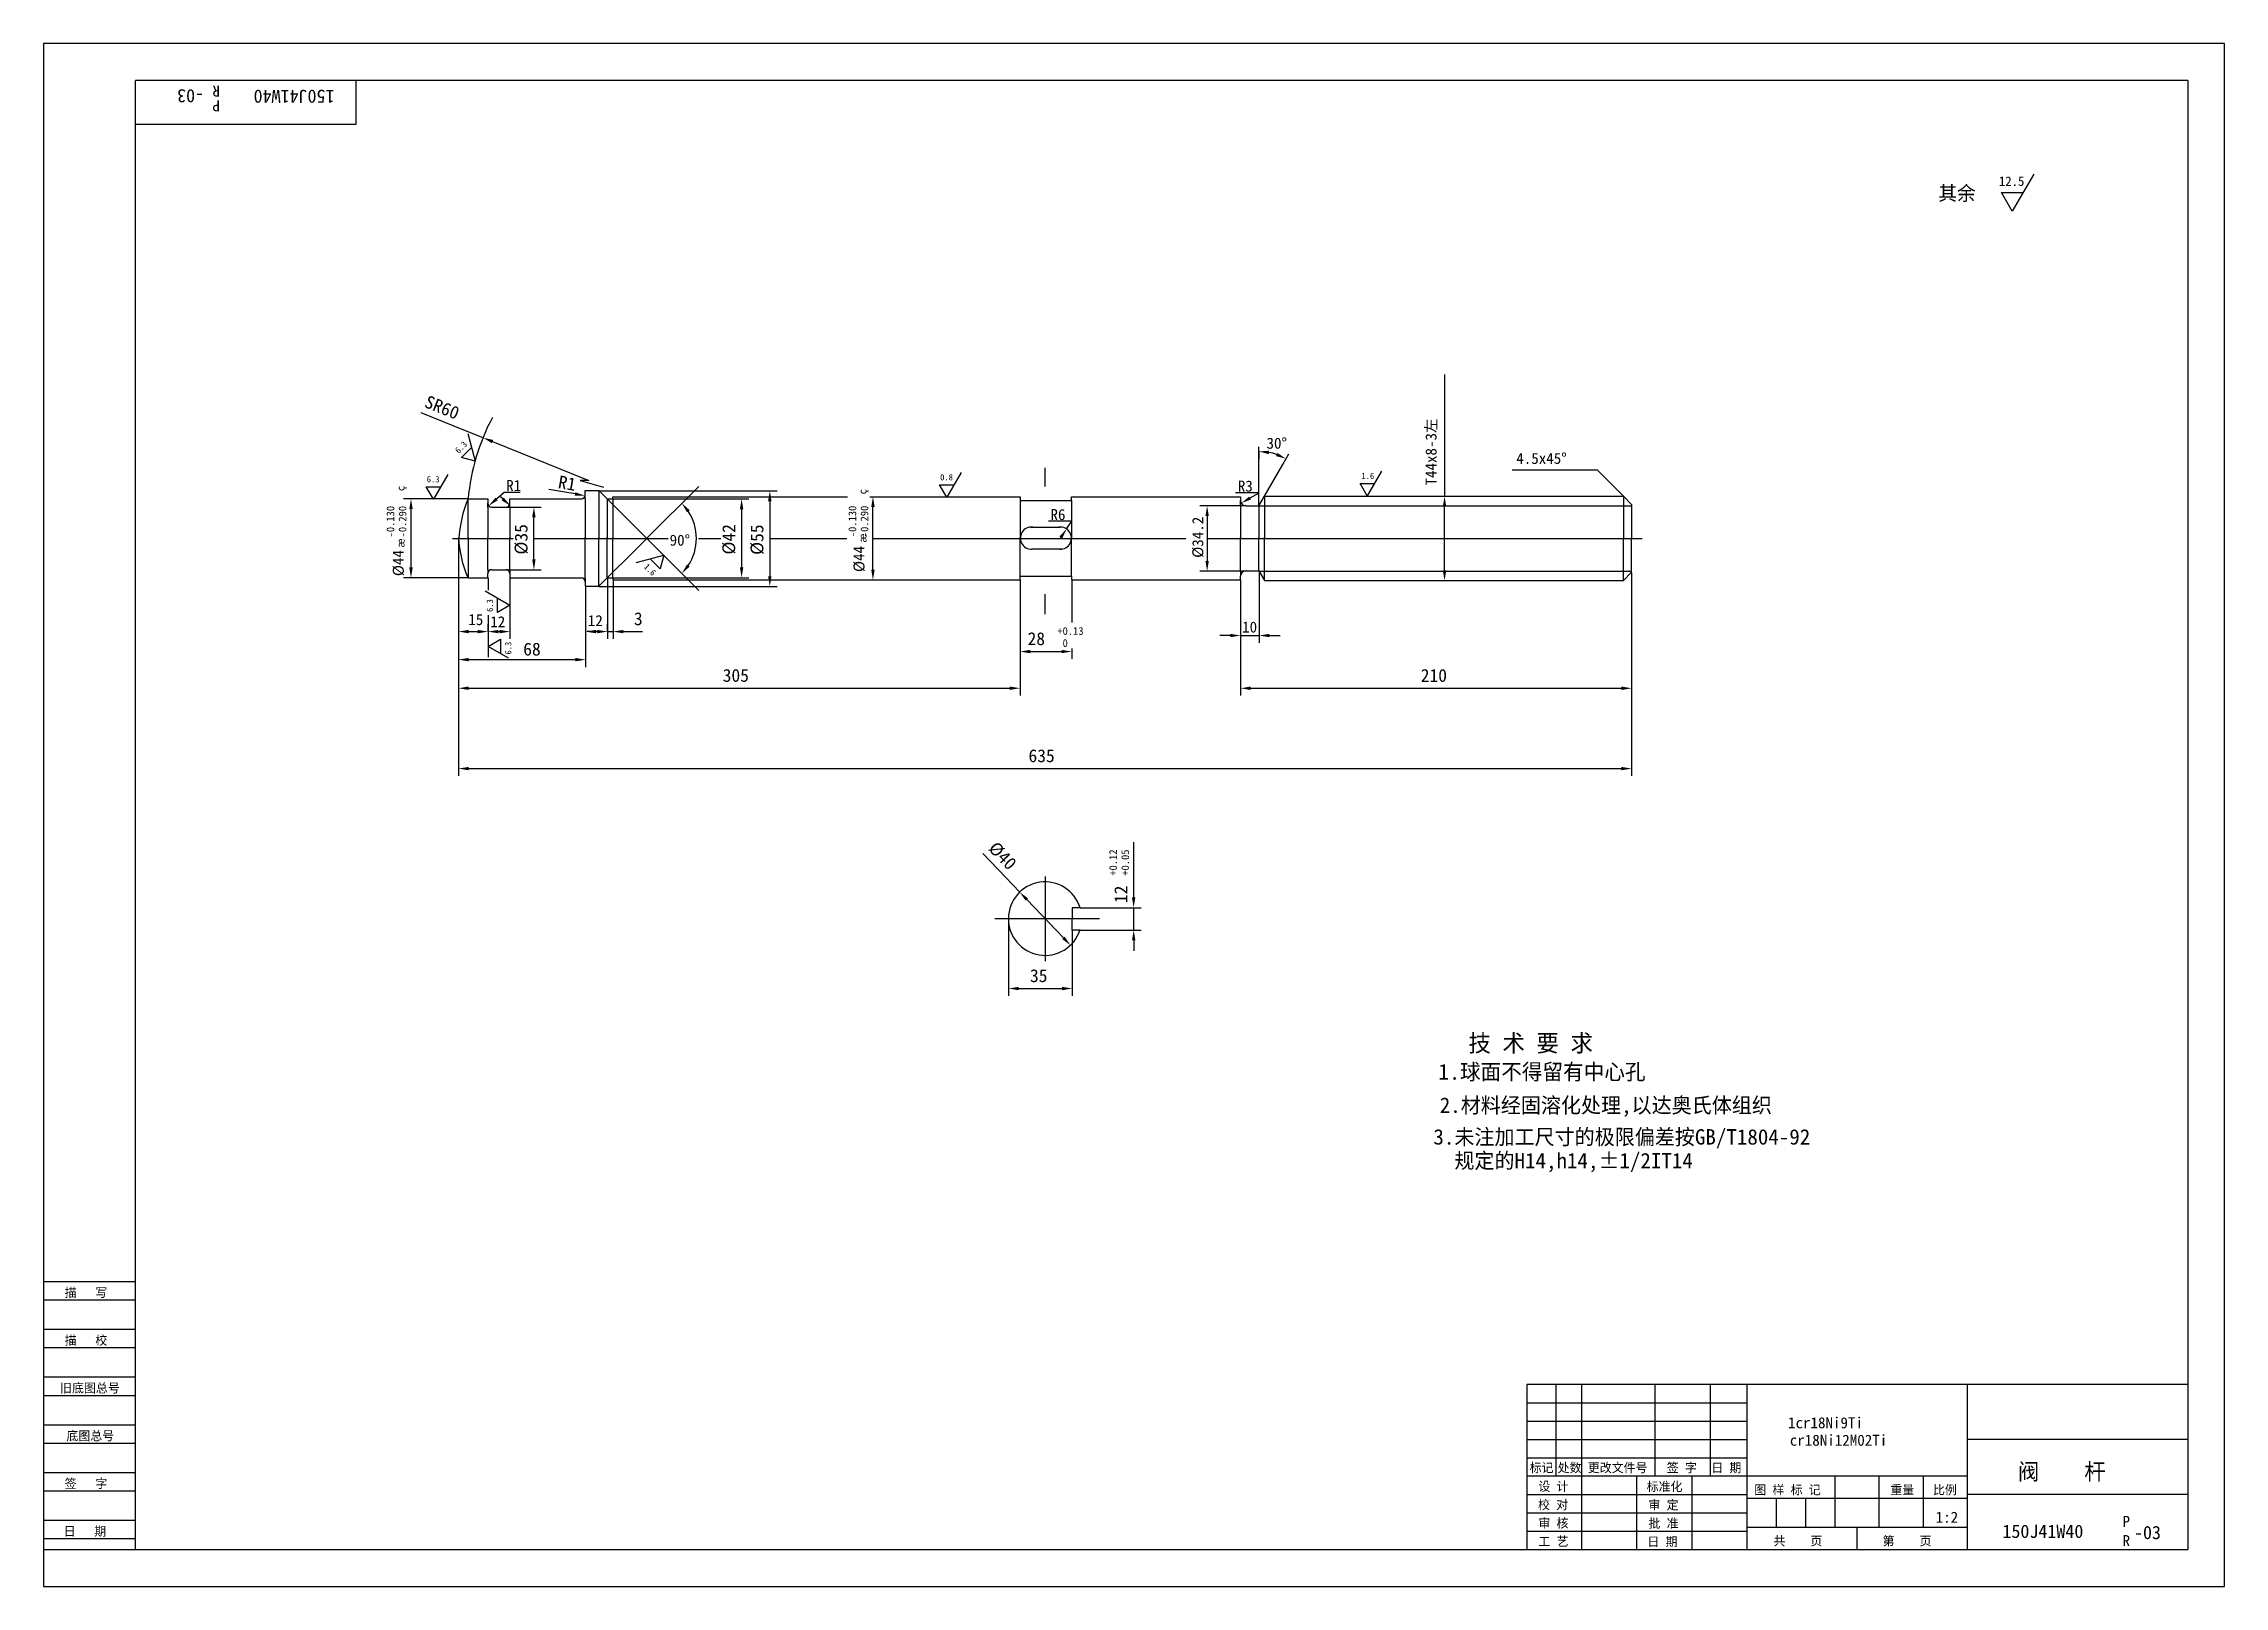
# Model space of a CAD drawing. Header units: metres. Extents: x 0 to 594, y 0 to 420.
import ezdxf

# ---------------------------------------------------------------- set-up
doc = ezdxf.new("R2010")
doc.units = ezdxf.units.M
for name, color, linetype in [('C', 6, 'Continuous'), ('D', 1, 'Continuous'), ('FL', 5, 'Continuous'), ('T', 7, 'Continuous'), ('TL', 4, 'Continuous')]:
    doc.layers.add(name, color=color, linetype=linetype)

# ---------------------------------------------------------------- blocks, each defined once
blk = doc.blocks.new('TUKUN2')
at = {"layer": 'FL'}
for p, q in [((0, 420), (0, 0)), ((594, 420), (0, 420)), ((594, 0), (594, 420)), ((0, 78), (25, 78)), ((0, 70), (25, 70)), ((0, 65), (25, 65)), ((0, 57), (25, 57)), ((412, 30), (412, 55)), ((419, 10), (419, 55)), ((439, 30), (439, 55)), ((454, 30), (454, 55)), ((0, 52), (25, 52)), ((404, 50), (464, 50)), ((0, 44), (25, 44)), ((404, 45), (464, 45)), ((0, 39), (25, 39)), ((404, 40), (464, 40)), ((0, 31), (25, 31)), ((404, 35), (464, 35)), ((449, 10), (449, 30)), ((0, 26), (25, 26)), ((404, 25), (464, 25)), ((0, 18), (25, 18)), ((404, 20), (464, 20)), ((0, 13), (25, 13)), ((404, 15), (464, 15)), ((0, 0), (594, 0))]:
    blk.add_line(p, q, dxfattribs=at)
at = {"layer": 'TL'}
for p, q in [((25, 10), (25, 410)), ((584, 410), (25, 410)), ((85, 410), (85, 398)), ((584, 410), (584, 10)), ((85, 398), (25, 398)), ((0, 83), (25, 83)), ((404, 55), (404, 10)), ((584, 55), (404, 55)), ((464, 10), (464, 55)), ((524, 10), (524, 55)), ((584, 40), (524, 40)), ((524, 30), (404, 30)), ((434, 10), (434, 30)), ((488, 16), (488, 30)), ((500, 16), (500, 30)), ((512, 16), (512, 30)), ((464, 24), (524, 24)), ((472, 16), (472, 24)), ((480, 16), (480, 24)), ((584, 25), (524, 25)), ((524, 16), (464, 16)), ((494, 10), (494, 16)), ((0, 10), (584, 10))]:
    blk.add_line(p, q, dxfattribs=at)
at = {"layer": 'T'}
for s, p in [('描   写', (5.74, 78.76)), ('描   校', (5.74, 65.76)), ('旧底图总号', (4.49, 52.76)), ('底图总号', (6.22, 39.76)), ('标记', (404.75, 31.07)), ('处数', (412.38, 31.07)), ('更改文件号', (420.61, 31.07)), ('签 字', (442.1, 31.07)), ('日 期', (454.23, 31.07)), ('签   字', (5.74, 26.76)), ('校 对', (407.05, 20.99)), ('设 计', (407.14, 25.99)), ('标准化', (436.65, 25.93)), ('审 定', (437.13, 20.93)), ('图 样 标 记', (465.95, 25.04)), ('重量', (503.03, 25.04)), ('比例', (514.64, 25.04)), ('审 核', (407.14, 15.99)), ('批 准', (437.13, 15.93)), ('日   期', (5.45, 13.76)), ('工 艺', (407.14, 10.99)), ('日 期', (436.84, 10.93)), ('共    页', (471.18, 11.13)), ('第    页', (500.9, 11.13))]:
    blk.add_text(s, height=2.5, dxfattribs=at).set_placement(p)

msp = doc.modelspace()

# ---------------------------------------------------------------- linework, layer by layer
at = {"layer": 'C'}
for p, q in [((111.33, 285.3), (127.88, 285.3)), ((133.55, 285.3), (170.13, 285.3)), ((178.41, 285.3), (184.46, 285.3)), ((197.8, 285.3), (218.8, 285.3)), ((226.08, 285.3), (311.12, 285.3)), ((316.92, 285.3), (435.46, 285.3)), ((272.78, 193.23), (272.78, 170.18)), ((259.1, 181.78), (287.56, 181.78))]:
    msp.add_line(p, q, dxfattribs=at)
at = {"layer": 'D'}
for p, q in [((542.08, 384.5), (536.22, 374.36)), ((536.22, 374.36), (533.3, 379.43)), ((533.3, 379.43), (539.15, 379.43)), ((381.64, 296.75), (381.64, 329.91)), ((114.5, 314.81), (102.82, 319.52)), ((113.81, 307.31), (116.57, 310.07)), ((119.69, 312.71), (114.5, 314.81)), ((115.56, 313.84), (117.58, 306.3)), ((122.29, 311.67), (148.49, 301.1)), ((330.98, 309.03), (330.98, 310.23)), ((330.98, 294.17), (330.98, 309.03)), ((330.98, 309.03), (330.98, 306.97)), ((117.58, 306.3), (113.81, 307.31)), ((249.88, 303.25), (245.98, 296.49)), ((332.54, 296.79), (337.54, 305.45)), ((337.54, 305.45), (339.21, 308.35)), ((364.44, 303.61), (360.54, 296.85)), ((423.22, 303.86), (399.99, 303.86)), ((430.29, 296.79), (423.22, 303.86)), ((106.16, 295.95), (104.2, 299.33)), ((104.2, 299.33), (108.11, 299.33)), ((110.06, 302.71), (106.16, 295.95)), ((123.38, 296.03), (125.49, 297.87)), ((125.49, 297.87), (129.8, 297.87)), ((141.98, 297.87), (137.62, 298.62)), ((144.74, 297.4), (141.98, 297.87)), ((148.49, 301.1), (146.18, 301.1)), ((146.18, 301.1), (152.48, 299.21)), ((151.33, 298.23), (199.8, 298.23)), ((164.29, 285.33), (178.43, 299.47)), ((245.98, 296.49), (244.03, 299.87)), ((244.03, 299.87), (247.93, 299.87)), ((326.27, 297.7), (324.62, 297.7)), ((330.98, 297.7), (326.27, 297.7)), ((328.64, 296.31), (331.05, 297.74)), ((358.59, 300.23), (362.49, 300.23)), ((360.54, 296.85), (358.59, 300.23)), ((115.62, 296.11), (98.06, 296.11)), ((100.06, 293.31), (100.06, 277.4)), ((125.05, 296.03), (124.21, 296.76)), ((126.02, 293.85), (135.55, 293.85)), ((153.52, 296.1), (160.59, 289.03)), ((154.96, 296.04), (192.12, 296.04)), ((190.12, 293.24), (190.12, 277.4)), ((197.8, 295.43), (197.8, 275.01)), ((225.89, 276.79), (225.89, 293.84)), ((327.47, 294.17), (314.92, 294.17)), ((316.92, 291.37), (316.92, 279.18)), ((331.02, 294.15), (432.45, 294.15)), ((381.58, 276.59), (381.58, 293.96)), ((112.99, 285.18), (112.99, 257.93)), ((133.55, 279.58), (133.55, 291.05)), ((160.59, 289.03), (164.3, 285.31)), ((160.59, 281.6), (164.3, 285.31)), ((164.29, 285.3), (178.43, 271.16)), ((280.05, 289.99), (273.68, 289.99)), ((277.07, 285.56), (276.96, 285.39)), ((278.63, 287.88), (280.05, 289.99)), ((153.52, 274.53), (160.59, 281.6)), ((161.4, 278.76), (168.94, 280.78)), ((167.93, 277.01), (165.17, 279.77)), ((168.94, 280.78), (167.93, 277.01)), ((115.62, 274.6), (98.06, 274.6)), ((121.05, 274.61), (121.05, 271.24)), ((126.02, 276.78), (135.55, 276.78)), ((127.03, 274.61), (127.03, 257.93)), ((153.62, 274.61), (153.62, 257.93)), ((154.96, 274.6), (192.12, 274.6)), ((155.1, 274.03), (155.1, 257.93)), ((265.95, 273.98), (265.95, 252.5)), ((280.06, 273.98), (280.06, 262.37)), ((327.64, 276.38), (314.92, 276.38)), ((326.02, 273.98), (326.02, 256.86)), ((331.1, 276.47), (331.1, 256.86)), ((331.1, 276.34), (432.45, 276.34)), ((432.54, 275.93), (432.54, 242.5)), ((120.23, 270.99), (126.99, 267.09)), ((123.61, 265.13), (123.61, 269.04)), ((147.64, 272.26), (147.64, 257.93)), ((151.33, 272.21), (199.8, 272.21)), ((121.05, 264.39), (121.05, 257.93)), ((121.05, 259.93), (121.05, 261.93)), ((126.99, 267.09), (123.61, 265.13)), ((153.62, 259.93), (153.62, 261.93)), ((112.99, 257.93), (112.99, 250.29)), ((115.79, 259.93), (118.25, 259.93)), ((121.05, 257.93), (121.05, 253)), ((121.09, 255.9), (124.47, 257.85)), ((126.62, 252.7), (121.09, 255.9)), ((123.85, 259.93), (124.23, 259.93)), ((124.47, 257.85), (124.47, 253.94)), ((147.64, 257.93), (147.64, 250.29)), ((150.82, 259.93), (148.02, 259.93)), ((150.44, 259.93), (150.82, 259.93)), ((153.62, 259.93), (155.1, 259.93)), ((157.9, 259.93), (160.7, 259.93)), ((160.7, 259.93), (163.12, 259.93)), ((323.22, 258.86), (320.42, 258.86)), ((326.02, 258.86), (331.1, 258.86)), ((326.02, 256.86), (326.02, 242.5)), ((333.9, 258.86), (336.7, 258.86)), ((336.7, 258.86), (336.79, 258.86)), ((112.99, 250.29), (112.99, 242.51)), ((115.79, 252.29), (144.84, 252.29)), ((265.95, 252.5), (265.95, 242.51)), ((268.75, 254.5), (277.26, 254.5)), ((280.06, 255.33), (280.06, 252.5)), ((115.79, 244.51), (263.15, 244.51)), ((328.82, 244.5), (429.74, 244.5)), ((112.99, 242.51), (112.99, 220.63)), ((432.54, 242.5), (432.54, 220.63)), ((115.79, 222.63), (429.74, 222.63)), ((296.91, 195.44), (296.91, 202.64)), ((262, 193.06), (255.83, 199.51)), ((265.87, 189.01), (262, 193.06)), ((296.91, 190.35), (296.91, 195.44)), ((296.91, 187.55), (296.91, 190.35)), ((267.81, 186.98), (277.76, 176.58)), ((282.35, 184.75), (298.91, 184.75)), ((296.91, 178.65), (296.91, 184.75)), ((262.81, 181.7), (262.81, 160.76)), ((280.2, 178.65), (280.2, 160.76)), ((282.21, 178.65), (298.91, 178.65)), ((296.91, 175.85), (296.91, 173.05)), ((265.61, 162.76), (277.4, 162.76))]:
    msp.add_line(p, q, dxfattribs=at)
msp.add_lwpolyline([(122.26, 318.26, 0.1), (115.62, 296.1, 0.1)], format="xyb", dxfattribs=at)
for centre, radius, start, end in [((330.98, 294.09), 14.88, 70.8, 79.2), ((164.28, 285.31), 13.52, 326.88, 33.12)]:
    msp.add_arc(centre, radius, start, end, dxfattribs=at)
for points in [[(122.11, 311.23), (122.46, 312.1), (119.69, 312.71)], [(333.72, 308.24), (333.81, 309.17), (330.98, 308.97)], [(336.07, 308.56), (335.68, 307.71), (338.42, 306.97)], [(144.67, 296.94), (144.82, 297.86), (147.5, 296.93)], [(197.33, 295.43), (198.26, 295.43), (197.8, 298.23)], [(99.6, 293.31), (100.53, 293.31), (100.06, 296.11)], [(123.68, 295.68), (123.07, 296.38), (121.26, 294.19)], [(124.74, 295.68), (125.36, 296.38), (127.16, 294.19)], [(133.08, 291.05), (134.01, 291.05), (133.55, 293.85)], [(175.24, 292.41), (175.97, 293), (173.84, 294.88)], [(189.66, 293.24), (190.59, 293.24), (190.12, 296.04)], [(225.42, 293.84), (226.36, 293.84), (225.89, 296.64)], [(316.46, 291.37), (317.39, 291.37), (316.92, 294.17)], [(328.87, 295.91), (328.4, 296.71), (326.23, 294.89)], [(381.12, 293.96), (382.05, 293.96), (381.58, 296.76)], [(277.46, 285.3), (276.68, 285.82), (278.63, 287.88)], [(133.08, 279.58), (134.01, 279.58), (133.55, 276.78)], [(316.46, 279.18), (317.39, 279.18), (316.92, 276.38)], [(99.6, 277.4), (100.53, 277.4), (100.06, 274.6)], [(175.97, 277.63), (175.24, 278.22), (173.84, 275.75)], [(189.66, 277.4), (190.59, 277.4), (190.12, 274.6)], [(197.33, 275.01), (198.26, 275.01), (197.8, 272.21)], [(225.42, 276.79), (226.36, 276.79), (225.89, 273.99)], [(381.12, 276.59), (382.05, 276.59), (381.58, 273.79)], [(115.79, 260.4), (115.79, 259.47), (112.99, 259.93)], [(118.25, 260.4), (118.25, 259.47), (121.05, 259.93)], [(123.85, 260.4), (123.85, 259.47), (121.05, 259.93)], [(124.23, 260.4), (124.23, 259.47), (127.03, 259.93)], [(150.44, 260.4), (150.44, 259.47), (147.64, 259.93)], [(150.82, 260.4), (150.82, 259.47), (153.62, 259.93)], [(150.82, 260.4), (150.82, 259.47), (153.62, 259.93)], [(157.9, 260.4), (157.9, 259.47), (155.1, 259.93)], [(323.22, 259.32), (323.22, 258.39), (326.02, 258.86)], [(333.9, 259.32), (333.9, 258.39), (331.1, 258.86)], [(115.79, 252.76), (115.79, 251.83), (112.99, 252.29)], [(144.84, 252.76), (144.84, 251.83), (147.64, 252.29)], [(268.75, 254.96), (268.75, 254.03), (265.95, 254.5)], [(277.26, 254.96), (277.26, 254.03), (280.06, 254.5)], [(115.79, 244.98), (115.79, 244.05), (112.99, 244.51)], [(263.15, 244.98), (263.15, 244.05), (265.95, 244.51)], [(328.82, 244.97), (328.82, 244.03), (326.02, 244.5)], [(429.74, 244.97), (429.74, 244.03), (432.54, 244.5)], [(115.79, 223.1), (115.79, 222.17), (112.99, 222.63)], [(429.74, 223.1), (429.74, 222.17), (432.54, 222.63)], [(267.47, 186.66), (268.14, 187.31), (265.87, 189.01)], [(296.45, 187.55), (297.38, 187.55), (296.91, 184.75)], [(296.45, 175.85), (297.38, 175.85), (296.91, 178.65)], [(277.42, 176.25), (278.1, 176.9), (279.69, 174.55)], [(265.61, 163.23), (265.61, 162.29), (262.81, 162.76)], [(277.4, 163.23), (277.4, 162.29), (280.2, 162.76)]]:
    msp.add_solid(points, dxfattribs=at)
at = {"layer": 'TL'}
for p, q in [((272.72, 304.51), (272.72, 299.46)), ((147.52, 297.1), (147.52, 298.35)), ((147.52, 298.35), (151.27, 298.35)), ((147.52, 296.1), (147.52, 297.1)), ((151.27, 298.35), (151.27, 285.09)), ((151.27, 298.35), (153.52, 296.1)), ((115.62, 285.1), (115.62, 296.1)), ((115.62, 296.1), (121.02, 296.1)), ((121.02, 296.1), (121.02, 294.85)), ((121.02, 293.85), (121.02, 294.85)), ((121.02, 293.85), (121.02, 285.09)), ((122.02, 293.85), (126.02, 293.85)), ((127.02, 296.1), (146.52, 296.1)), ((127.02, 294.85), (127.02, 296.1)), ((127.02, 293.85), (127.02, 294.85)), ((127.02, 293.85), (127.02, 285.09)), ((147.52, 296.1), (147.52, 285.09)), ((153.52, 296.1), (153.52, 285.09)), ((153.52, 296.1), (155.02, 296.1)), ((155.02, 296.6), (218.95, 296.6)), ((155.02, 296.1), (155.02, 296.6)), ((155.02, 296.1), (155.02, 285.09)), ((225.06, 296.6), (266.02, 296.6)), ((266.02, 296.6), (266.02, 295.6)), ((266.02, 295.6), (280.02, 295.6)), ((266.02, 295.6), (266.02, 285.08)), ((280.02, 296.6), (326.02, 296.6)), ((280.02, 295.6), (280.02, 296.6)), ((280.02, 295.6), (280.02, 285.08)), ((326.02, 296.6), (326.02, 295.65)), ((326.02, 294.15), (326.02, 295.65)), ((326.02, 294.15), (326.02, 285.09)), ((327.52, 294.15), (331.02, 294.15)), ((331.02, 294.15), (332.54, 296.79)), ((331.02, 294.15), (331.02, 285.09)), ((332.54, 296.79), (430.29, 296.79)), ((332.54, 296.79), (332.54, 285.09)), ((430.29, 296.79), (430.29, 285.25)), ((430.29, 296.79), (432.54, 294.54)), ((432.54, 294.54), (432.54, 285.25)), ((115.62, 285.53), (115.62, 274.53)), ((121.02, 276.78), (121.02, 285.54)), ((127.02, 276.78), (127.02, 285.54)), ((147.52, 274.53), (147.52, 285.54)), ((151.27, 272.28), (151.27, 285.54)), ((153.52, 274.53), (153.52, 285.54)), ((155.02, 274.53), (155.02, 285.54)), ((266.02, 275.03), (266.02, 285.54)), ((268.94, 288.36), (276.92, 288.36)), ((280.02, 275.03), (280.02, 285.54)), ((326.02, 276.48), (326.02, 285.54)), ((331.02, 276.48), (331.02, 285.54)), ((332.54, 273.83), (332.54, 285.54)), ((430.29, 273.83), (430.29, 285.37)), ((432.54, 276.08), (432.54, 285.37)), ((269.25, 282.45), (277.39, 282.45)), ((115.62, 274.53), (121.02, 274.53)), ((121.02, 276.78), (121.02, 275.78)), ((121.02, 274.53), (121.02, 275.78)), ((122.02, 276.78), (126.02, 276.78)), ((127.02, 276.78), (127.02, 275.78)), ((127.02, 275.78), (127.02, 274.53)), ((127.02, 274.53), (146.52, 274.53)), ((147.52, 274.53), (147.52, 273.53)), ((147.52, 273.53), (147.52, 272.28)), ((151.27, 272.28), (153.52, 274.53)), ((153.52, 274.53), (155.02, 274.53)), ((155.02, 274.53), (155.02, 274.03)), ((155.02, 274.03), (266.02, 274.03)), ((266.02, 275.03), (280.02, 275.03)), ((266.02, 274.03), (266.02, 275.03)), ((280.02, 275.03), (280.02, 274.03)), ((280.02, 274.03), (326.02, 274.03)), ((326.02, 276.48), (326.02, 274.98)), ((326.02, 274.03), (326.02, 274.98)), ((327.52, 276.48), (331.02, 276.48)), ((331.02, 276.48), (332.54, 273.83)), ((332.54, 273.83), (430.29, 273.83)), ((430.29, 273.83), (432.54, 276.08)), ((147.52, 272.28), (151.27, 272.28)), ((272.72, 270.09), (272.72, 264.66)), ((282.33, 184.75), (280.2, 184.75)), ((280.2, 184.75), (280.2, 181.7)), ((280.2, 178.65), (280.2, 181.7)), ((282.33, 178.65), (280.2, 178.65))]:
    msp.add_line(p, q, dxfattribs=at)
for points in [[(115.62, 296.1, 0.09), (113.14, 285.09, 0.09)], [(115.62, 274.53, -0.09), (113.14, 285.54, -0.09)]]:
    msp.add_lwpolyline(points, format="xyb", dxfattribs=at)
for centre, radius, start, end in [((146.52, 297.1), 1, 270, 0), ((122.02, 294.85), 1, 180, 270), ((126.02, 294.85), 1, 270, 0), ((327.52, 295.65), 1.5, 180, 270), ((269.05, 285.39), 3, 82.42, 281.92), ((276.96, 285.39), 3, 258.08, 97.58), ((122.02, 275.78), 1, 90, 180), ((126.02, 275.78), 1, 0, 90), ((146.52, 273.53), 1, 0, 90), ((327.52, 274.98), 1.5, 90, 180), ((272.78, 181.78), 10, 17.3, 341.77)]:
    msp.add_arc(centre, radius, start, end, dxfattribs=at)

# ---------------------------------------------------------------- block references
at = {"layer": 'D'}
msp.add_blockref('TUKUN2', (0, 0), dxfattribs=at)

# ---------------------------------------------------------------- texts
for s, height, rotation, p in [('-03', 3.6, 180, (43.71, 407.55)), ('R', 3, 180, (48.02, 408.57)), ('P', 3, 180, (48.02, 404.56)), ('150J41W40', 3.6, 180, (79.23, 407.42)), ('SR60', 3.5, 338.03, (103.48, 321.14)), ('T44x8-3左', 3, 90, (379.4, 299.7)), ('6.3', 1.7, 45, (113.06, 308.3)), ('%%231', 2.1, 90, (98.31, 298.18)), ('R1', 3.5, 350.29, (139.97, 299.03)), ('%%231', 2.1, 90, (224.14, 297.29)), ('-0.130', 2.1, 90, (95.51, 285.58)), ('-0.290', 2.1, 90, (98.8, 285.58)), ('-0.130', 2.1, 90, (221.34, 285.64)), ('-0.290', 2.1, 90, (224.63, 285.64)), ('%%230', 2.1, 90, (98.31, 282.78)), ('%%c35', 3.5, 90, (131.8, 280.9)), ('%%c42', 3.5, 90, (188.37, 280.9)), ('%%c55', 3.5, 90, (196.05, 280.81)), ('%%230', 2.1, 90, (224.14, 284.1)), ('%%c34.2', 3, 90, (315.87, 280.01)), ('%%c44', 3, 90, (98.1, 275.02)), ('%%c44', 3, 90, (223.59, 276.14)), ('1.6', 1.7, 315, (163.36, 277.43)), ('6.3', 1.7, 90, (122.38, 265.3)), ('6.3', 1.7, 90, (127.4, 253.7)), ('%%c40', 3.5, 313.72, (257.1, 200.72)), ('+0.12', 2.1, 90, (292.36, 193.47)), ('+0.05', 2.1, 90, (295.65, 193.47)), ('12', 3.5, 90, (295.16, 186.02))]:
    msp.add_text(s, height=height, rotation=rotation, dxfattribs=at).set_placement(p)
for s, height, p in [('其余', 3.9, (516.09, 377.32)), ('12.5', 2.55, (532.58, 381.28)), ('30%%d', 3, (333.09, 309.72)), ('1.6', 1.7, (358.96, 301.46)), ('4.5x45%%d', 3, (401.13, 305.59)), ('6.3', 1.7, (104.37, 300.56)), ('R1', 3, (125.99, 298.2)), ('0.8', 1.7, (244.2, 301.1)), ('R3', 3, (325.28, 298.04)), ('R6', 3, (274.25, 290.3)), ('90%%d', 3, (170.52, 283.33)), ('15', 3, (115.68, 261.69)), ('12', 3, (121.66, 261.11)), ('12', 3, (148.23, 261.41)), ('3', 3.5, (160.79, 261.68)), ('10', 3, (326.45, 259.68)), ('68', 3.5, (130.64, 253.42)), ('28', 3.5, (268.01, 256.25)), ('+0.13', 2.1, (276.12, 259.05)), (' 0', 2.1, (276.12, 255.76)), ('305', 3.5, (184.97, 246.26)), ('210', 3.5, (375.11, 246.25)), ('635', 3.5, (268.26, 224.38)), ('35', 3.5, (268.67, 164.51)), ('技 术 要 求', 4.68, (388.1, 145.55)), ('1.球面不得留有中心孔', 4.32, (379.91, 137.93)), ('2.材料经固溶化处理,以达奥氏体组织', 4.2, (380.28, 128.9)), ('3.未注加工尺寸的极限偏差按GB/T1804-92', 4.2, (378.55, 120.27)), ('  规定的H14,h14,%%P1/2IT14', 4.2, (378.55, 113.8)), ('1cr18Ni9Ti', 3, (475.15, 43.04)), ('cr18Ni12M02Ti', 3, (475.64, 38.29)), ('阀    杆', 4.5, (537.75, 28.99)), ('1:2', 3, (515.37, 17.33)), ('P', 3, (566.26, 16.18)), ('150J41W40', 3.6, (533.54, 13.19)), ('R', 3, (566.26, 10.96)), ('-03', 3.6, (569.38, 12.86))]:
    msp.add_text(s, height=height, dxfattribs=at).set_placement(p)

doc.saveas('drawing.dxf')
